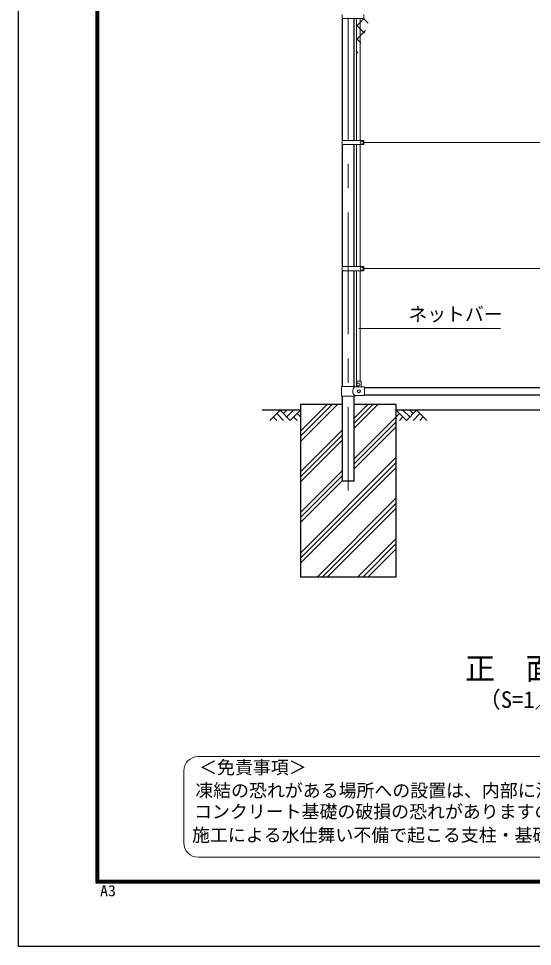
# Model space of a CAD drawing. Units: millimetres, scale not verified. Extents: x -6300 to 6300, y -4455 to 4455.
# Drawn here: x -6300 to -3616, y -4455 to 390 of the extents above; entities that cross this region are included whole.
import ezdxf
from ezdxf.enums import TextEntityAlignment as Align

# ---------------------------------------------------------------- set-up
doc = ezdxf.new("R2010")
doc.units = ezdxf.units.MM
doc.header["$LTSCALE"] = 20
doc.linetypes.add('USER1', pattern=[50.8, 31.75, -6.35, 6.35, -6.35])
for name, color, linetype, lineweight in [('0-0_D-STR1', 1, 'Continuous', 25), ('0-1_D-STR4', 7, 'Continuous', 25), ('0-2_D-BGD', 7, 'Continuous', 25), ('0-3_D-BMK', 2, 'USER1', 13), ('0-4_D-DCR-HCH', 7, 'Continuous', 13), ('0-8_D-STR3', 3, 'Continuous', 13), ('0-9_D-STR-TXT', 7, 'Continuous', 13), ('0-A_D-TTL-TXT', 7, 'Continuous', 13), ('0-B_D-STR2', 7, 'Continuous', 13), ('0-C_D-TTL', 7, 'Continuous', 25)]:
    doc.layers.add(name, color=color, linetype=linetype, lineweight=lineweight)
doc.styles.add('ＭＳ ゴシック', font='')
doc.styles.get('ＭＳ ゴシック').set_extended_font_data('MS Gothic')

msp = doc.modelspace()

# ---------------------------------------------------------------- linework, layer by layer
at = {"layer": '0-0_D-STR1'}
for p, q in [((-4607.71, -247.5), (-4607.71, 389.5)), ((-4547.21, -247.5), (-4547.21, 389.5)), ((-4607.71, -905.5), (-4607.71, -268.5)), ((-4547.21, -905.5), (-4547.21, -268.5)), ((-4607.71, -1530.9), (-4607.71, -926.5)), ((-4547.21, -1530.9), (-4547.21, -926.5)), ((-4493.46, -1536.9), (-2662.46, -1536.9)), ((-4607.71, -2025), (-4607.71, -1580.9)), ((-4547.21, -2025), (-4547.21, -1580.9)), ((-4493.46, -1575), (-2662.46, -1575)), ((-4547.21, -2025), (-4607.71, -2025))]:
    msp.add_line(p, q, dxfattribs=at)
at = {"layer": '0-1_D-STR4'}
for p, q in [((-4607.71, -1625), (-4827.46, -1625)), ((-4327.46, -1625), (-4547.21, -1625))]:
    msp.add_line(p, q, dxfattribs=at)
msp.add_lwpolyline([(-4827.46, -1625), (-4827.46, -2525), (-4327.46, -2525), (-4327.46, -1625)], dxfattribs=at)
at = {"layer": '0-2_D-BGD'}
for p, q in [((-4827.46, -1655), (-5027.46, -1655)), ((-2827.46, -1655), (-4327.46, -1655))]:
    msp.add_line(p, q, dxfattribs=at)
at = {"layer": '0-3_D-BMK'}
msp.add_line((-4577.46, 2425), (-4577.46, -2075), dxfattribs=at)
at = {"layer": '0-4_D-DCR-HCH'}
for p, q in [((-4827.46, -1817.77), (-4634.69, -1625)), ((-4827.46, -1791.25), (-4661.21, -1625)), ((-4827.46, -1764.74), (-4687.73, -1625)), ((-4547.21, -1749.65), (-4422.56, -1625)), ((-4547.21, -1723.13), (-4449.08, -1625)), ((-4547.21, -1696.62), (-4475.59, -1625)), ((-4933.89, -1655), (-4987.1, -1708.21)), ((-4969.36, -1690.47), (-4951.54, -1708.21)), ((-4951.62, -1672.74), (-4915.99, -1708.21)), ((-4933.89, -1655), (-4880.67, -1708.21)), ((-4916.15, -1672.74), (-4898.41, -1655)), ((-4898.41, -1690.47), (-4862.94, -1655)), ((-4880.67, -1708.21), (-4827.46, -1655)), ((-4862.94, -1690.47), (-4845.12, -1708.21)), ((-4845.2, -1672.74), (-4827.46, -1690.39)), ((-4547.21, -1908.75), (-4327.46, -1689)), ((-4274.25, -1708.21), (-4327.46, -1655)), ((-4309.72, -1672.74), (-4327.46, -1690.39)), ((-4291.99, -1690.47), (-4309.81, -1708.21)), ((-4256.51, -1690.47), (-4291.99, -1655)), ((-4221.04, -1655), (-4274.25, -1708.21)), ((-4238.68, -1672.83), (-4256.51, -1655)), ((-4203.3, -1672.74), (-4238.94, -1708.21)), ((-4221.04, -1655), (-4167.83, -1708.21)), ((-4185.56, -1690.47), (-4203.38, -1708.21)), ((-4547.21, -1935.27), (-4327.46, -1715.52)), ((-4547.21, -1961.78), (-4327.46, -1742.03)), ((-4827.46, -1976.87), (-4607.71, -1757.12)), ((-4827.46, -2003.38), (-4607.71, -1783.63)), ((-4827.46, -2029.9), (-4607.71, -1810.15)), ((-4827.46, -2401.13), (-4327.46, -1901.13)), ((-4827.46, -2427.65), (-4327.46, -1927.65)), ((-4827.46, -2454.16), (-4327.46, -1954.16)), ((-4827.46, -2189), (-4607.71, -1969.25)), ((-4827.46, -2215.52), (-4607.71, -1995.77)), ((-4827.46, -2242.03), (-4607.71, -2022.28)), ((-4739.2, -2525), (-4327.46, -2113.26)), ((-4712.68, -2525), (-4327.46, -2139.78)), ((-4686.17, -2525), (-4327.46, -2166.3)), ((-4527.07, -2525), (-4327.46, -2325.4)), ((-4500.55, -2525), (-4327.46, -2351.91)), ((-4474.03, -2525), (-4327.46, -2378.43))]:
    msp.add_line(p, q, dxfattribs=at)
at = {"layer": '0-8_D-STR3'}
for p, q in [((-4610.26, 410.5), (-4610.26, 389.5)), ((-4610.26, 389.5), (-4495.46, 389.5)), ((-4534.96, -247.5), (-4534.96, 389.5)), ((-4515.96, -247.5), (-4515.96, 389.5)), ((-4495.46, 410.5), (-4495.46, 389.5)), ((-4610.26, -247.5), (-4610.26, -268.5)), ((-4610.26, -247.5), (-4495.46, -247.5)), ((-4610.26, -268.5), (-4495.46, -268.5)), ((-4534.96, -905.5), (-4534.96, -268.5)), ((-4515.96, -905.5), (-4515.96, -268.5)), ((-4495.46, -247.5), (-4495.46, -268.5)), ((-2659.96, -258), (-4495.46, -258)), ((-4610.26, -905.5), (-4610.26, -926.5)), ((-4610.26, -905.5), (-4495.46, -905.5)), ((-4495.46, -905.5), (-4495.46, -926.5)), ((-2659.96, -916), (-4495.46, -916)), ((-4610.26, -926.5), (-4495.46, -926.5)), ((-4534.96, -1504.58), (-4534.96, -926.5)), ((-4515.96, -1503.9), (-4515.96, -926.5)), ((-4613.56, -1530.9), (-4543.66, -1530.9)), ((-4613.56, -1530.9), (-4613.56, -1580.9)), ((-4537.66, -1533.9), (-4543.66, -1530.9)), ((-4537.66, -1533.9), (-4492.46, -1533.9)), ((-4535.46, -1505.9), (-4535.46, -1533.9)), ((-4533.46, -1503.9), (-4512.46, -1503.9)), ((-4510.46, -1505.9), (-4510.46, -1533.9)), ((-4492.46, -1577.9), (-4492.46, -1533.9)), ((-4613.56, -1580.9), (-4543.66, -1580.9)), ((-4537.66, -1577.9), (-4543.66, -1580.9)), ((-4537.66, -1577.9), (-4492.46, -1577.9))]:
    msp.add_line(p, q, dxfattribs=at)
for centre in [(-4507.46, -258), (-4507.46, -916), (-4525.46, -1520.9), (-4522.46, -1555.9)]:
    msp.add_circle(centre, 8, dxfattribs=at)
for centre, radius, start, end in [((-4525.08, -1555.9), 28.8, 130.19176, 229.80824), ((-4533.46, -1505.9), 2, 90, 180), ((-4512.46, -1505.9), 2, 0, 90)]:
    msp.add_arc(centre, radius, start, end, dxfattribs=at)
at = {"layer": '0-9_D-STR-TXT'}
msp.add_line((-3782.49, -1229.09), (-4522.71, -1229.09), dxfattribs=at)
at = {"layer": '0-A_D-TTL-TXT', "color": 2}
for p, q in [((-1693.91, -3463.67), (-5362.24, -3463.67)), ((-5437.24, -3538.67), (-5437.24, -3913.67)), ((-5362.24, -3988.67), (-1693.91, -3988.67))]:
    msp.add_line(p, q, dxfattribs=at)
for centre, start, end in [((-5362.24, -3538.67), 90, 180), ((-5362.24, -3913.67), 180, 270)]:
    msp.add_arc(centre, 75, start, end, dxfattribs=at)
at = {"layer": '0-B_D-STR2'}
for p, q in [((-4473.56, 365.36), (-4497.7, 389.5)), ((-4515.96, 337.05), (-4534.96, 356.05)), ((-4492.43, 313.52), (-4515.96, 337.05)), ((-4515.96, 266.34), (-4534.96, 285.34)), ((-4511.3, 261.68), (-4515.96, 266.34)), ((-4534.96, 209.18), (-4527.8, 216.34)), ((-4530.17, 209.84), (-4534.96, 214.63))]:
    msp.add_line(p, q, dxfattribs=at)
for points in [[(-4534.96, 350.6), (-4515.96, 369.6), (-4496.06, 389.5)], [(-4534.96, 279.89), (-4515.96, 298.89), (-4487.34, 327.51)]]:
    msp.add_lwpolyline(points, dxfattribs=at)
at = {"layer": '0-C_D-TTL', "color": 2}
msp.add_lwpolyline([(-6300, 4455), (6300, 4455), (6300, -4455), (-6300, -4455)], close=True, dxfattribs=at)
at = {"layer": '0-C_D-TTL'}
for points in [[(-5895, 4125), (5895, 4125), (5895, -4125), (-5895, -4125)], [(-5891.25, 4121.25), (5891.25, 4121.25), (5891.25, -4121.25), (-5891.25, -4121.25)], [(-5887.5, 4117.5), (5887.5, 4117.5), (5887.5, -4117.5), (-5887.5, -4117.5)], [(-5883.75, 4113.75), (5883.75, 4113.75), (5883.75, -4113.75), (-5883.75, -4113.75)], [(-5880, 4110), (5880, 4110), (5880, -4110), (-5880, -4110)]]:
    msp.add_lwpolyline(points, close=True, dxfattribs=at)

# ---------------------------------------------------------------- texts
at = {"layer": '0-9_D-STR-TXT', "style": 'ＭＳ ゴシック'}
msp.add_text('ネットバー', height=72.14, dxfattribs=at).set_placement((-4263.33, -1211.17), align=Align.BOTTOM_LEFT)
at = {"layer": '0-A_D-TTL-TXT', "style": 'ＭＳ ゴシック'}
for s, height, p in [('正\u3000面\u3000図', 115.5, (-3967.31, -3095.59)), ('（S=1／30）', 86.66, (-3899.09, -3235.38)), ('＜免責事項＞ \u3000\u3000', 68.62, (-5356.68, -3574.94)), ('凍結の恐れがある場所への設置は、内部に溜まった雨水等の凍結融解により支柱の破損や', 68.62, (-5376.96, -3695.68)), ('コンクリート基礎の破損の恐れがありますので施工時、水仕舞いを行ってください。', 68.62, (-5383.13, -3805.82)), ('施工による水仕舞い不備で起こる支柱・基礎の破損について当社は責任を負いかねます。 ', 68.62, (-5393.62, -3928.06))]:
    msp.add_text(s, height=height, dxfattribs=at).set_placement(p, align=Align.BOTTOM_LEFT)
at = {"layer": '0-C_D-TTL', "style": 'ＭＳ ゴシック', "width": 1.05}
msp.add_text('A3', height=57.73, dxfattribs=at).set_placement((-5874.13, -4210.22), align=Align.BOTTOM_LEFT)

doc.saveas('drawing.dxf')
